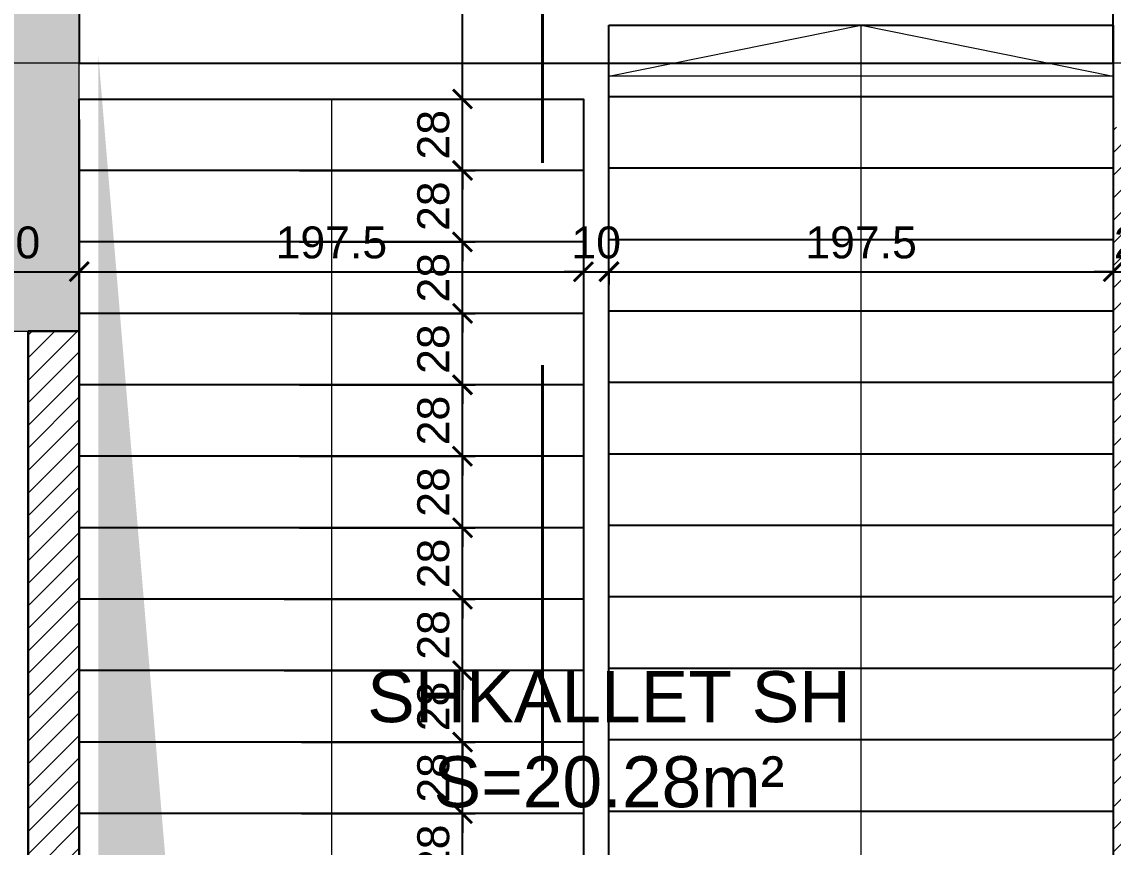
# Model space of a CAD drawing. Header units: centimetres. Extents: x 54080 to 59633, y -55119 to -48218.
# Drawn here: x 55680.2 to 56107.7, y -53129.5 to -52806.1 of the extents above; entities that cross this region are included whole.
import ezdxf

# ---------------------------------------------------------------- set-up
doc = ezdxf.new("R2010")
doc.units = ezdxf.units.CM
doc.header["$LTSCALE"] = 50
doc.header["$MEASUREMENT"] = 0
for name, pattern in [('AXES', [2, 1.25, -0.25, 0.25, -0.25]), ('CONTINU', [0]), ('DASHED2', [9.525, 6.35, -3.175])]:
    doc.linetypes.add(name, pattern=pattern)
doc.layers.get('0').update_dxf_attribs({"color": 8})
for name, color, linetype, lineweight in [('ARCHITECTE', 252, 'Continuous', 13), ('BETON HACHURE', 253, 'Continuous', 13), ('EXISTANT COUPE', 251, 'Continuous', 40), ('MACONNERIE COUPE', 7, 'Continuous', 30), ('MACONNERIE HACHURE', 253, 'Continuous', 13)]:
    doc.layers.add(name, color=color, linetype=linetype, lineweight=lineweight)
for name, color, linetype in [('AXES', 10, 'AXES'), ('BETON COUPE', 3, 'CONTINU'), ('BETON VU', 2, 'Continuous'), ('COTE 50ème', 1, 'Continuous'), ('OMBRE', 253, 'Continuous'), ('TEXTE', 7, 'Continuous')]:
    doc.layers.add(name, color=color, linetype=linetype)
doc.layers.add('FMULT', color=150, linetype='Continuous', plot=False)
doc.layers.add('HORS GEL COTE', color=7, linetype='Continuous', lineweight=13, true_color=0x00661a)
doc.layers.add('New_2D Drafting - General_Pen_No__4', color=252, linetype='Continuous', lineweight=13, true_color=0x696969)
doc.layers.add('PREFA MUR SUP TRAME', color=7, linetype='Continuous', true_color=0xd7c7ff)
doc.styles.add('RS_TEXT_1.50', font='arial.ttf', dxfattribs={"height": 12.5})
doc.styles.add('RS_TXT_50', font='arial.ttf', dxfattribs={"height": 12.5})
doc.dimstyles.new('RS_50CM_LINEAIRE', dxfattribs={"dimscale": 5, "dimtxt": 12.5, "dimasz": 1.5, "dimexe": 1, "dimexo": 2.5, "dimgap": 1, "dimtad": 1, "dimdec": 1, "dimrnd": 0.5, "dimdsep": 46, "dimtxsty": 'RS_TXT_50', "dimblk1": 'ARCHTICK', "dimblk2": 'ARCHTICK', "dimsah": 1, "dimcen": 2.5, "dimdle": 1, "dimclrt": 4, "dimadec": 0, "dimazin": 2, "dimtfac": 1, "dimtdec": 1, "dimtix": 1, "dimtmove": 2, "dimatfit": 3, "dimfxl": 1, "dimtolj": 1, "dimtzin": 0, "dimarcsym": 0})

# ---------------------------------------------------------------- blocks, each defined once
blk = doc.blocks.new('A$C99aa3423')
at = {"layer": 'AXES', "lineweight": 5, "ltscale": 1.3}
blk.add_line((3195, -1960), (-1985, -1960), dxfattribs=at)
blk = doc.blocks.new('_ArchTick')
at = {"color": 0, "linetype": 'ByBlock', "const_width": 0.15}
blk.add_lwpolyline([(-0.5, -0.5), (0.5, 0.5)], dxfattribs=at)
blk = doc.blocks.new('*D1038')
at = {"layer": 'COTE 50ème', "color": 0, "lineweight": -2, "ltscale": 0.5, "transparency": 16777216}
for p, q in [((55852.79, -53116.36), (55852.79, -53108.86)), ((55789.7, -53116.36), (55857.79, -53116.36)), ((55852.79, -53144.36), (55852.79, -53116.36)), ((55789.7, -53144.36), (55857.79, -53144.36)), ((55852.79, -53144.36), (55852.79, -53151.86))]:
    blk.add_line(p, q, dxfattribs=at)
at = {"layer": 'Defpoints', "color": 0, "ltscale": 0.5, "transparency": 16777216}
for p in [(55777.2, -53116.36), (55852.79, -53116.36), (55777.2, -53144.36)]:
    blk.add_point(p, dxfattribs=at)
at = {"layer": 'COTE 50ème', "color": 0, "lineweight": -2, "ltscale": 0.5, "transparency": 16777216, "xscale": 7.5, "yscale": 7.5, "zscale": 7.5}
for p, rotation in [((55852.79, -53116.36), 270), ((55852.79, -53144.36), 90)]:
    blk.add_blockref('_ArchTick', p, dxfattribs=dict(at, rotation=rotation))
at = {"layer": 'COTE 50ème', "color": 4, "ltscale": 0.5, "transparency": 16777216, "insert": (55841.41, -53130.36), "char_height": 12.5, "attachment_point": 5, "rotation": 90, "style": 'RS_TXT_50'}
blk.add_mtext('\\A1;28', dxfattribs=at)
blk = doc.blocks.new('*D1039')
at = {"layer": 'COTE 50ème', "color": 0, "lineweight": -2, "ltscale": 0.5, "transparency": 16777216}
for p, q in [((55852.79, -53088.36), (55852.79, -53080.86)), ((55789.7, -53088.36), (55857.79, -53088.36)), ((55852.79, -53116.36), (55852.79, -53088.36)), ((55789.7, -53116.36), (55857.79, -53116.36)), ((55852.79, -53116.36), (55852.79, -53123.86))]:
    blk.add_line(p, q, dxfattribs=at)
at = {"layer": 'Defpoints', "color": 0, "ltscale": 0.5, "transparency": 16777216}
for p in [(55777.2, -53088.36), (55852.79, -53088.36), (55777.2, -53116.36)]:
    blk.add_point(p, dxfattribs=at)
at = {"layer": 'COTE 50ème', "color": 0, "lineweight": -2, "ltscale": 0.5, "transparency": 16777216, "xscale": 7.5, "yscale": 7.5, "zscale": 7.5}
for p, rotation in [((55852.79, -53088.36), 270), ((55852.79, -53116.36), 90)]:
    blk.add_blockref('_ArchTick', p, dxfattribs=dict(at, rotation=rotation))
at = {"layer": 'COTE 50ème', "color": 4, "ltscale": 0.5, "transparency": 16777216, "insert": (55841.41, -53102.36), "char_height": 12.5, "attachment_point": 5, "rotation": 90, "style": 'RS_TXT_50'}
blk.add_mtext('\\A1;28', dxfattribs=at)
blk = doc.blocks.new('*D1040')
at = {"layer": 'COTE 50ème', "color": 0, "lineweight": -2, "ltscale": 0.5, "transparency": 16777216}
for p, q in [((55852.79, -53060.36), (55852.79, -53052.86)), ((55782.97, -53060.36), (55857.79, -53060.36)), ((55852.79, -53088.36), (55852.79, -53060.36)), ((55789.7, -53088.36), (55857.79, -53088.36)), ((55852.79, -53088.36), (55852.79, -53095.86))]:
    blk.add_line(p, q, dxfattribs=at)
at = {"layer": 'Defpoints', "color": 0, "ltscale": 0.5, "transparency": 16777216}
for p in [(55770.47, -53060.36), (55852.79, -53060.36), (55777.2, -53088.36)]:
    blk.add_point(p, dxfattribs=at)
at = {"layer": 'COTE 50ème', "color": 0, "lineweight": -2, "ltscale": 0.5, "transparency": 16777216, "xscale": 7.5, "yscale": 7.5, "zscale": 7.5}
for p, rotation in [((55852.79, -53060.36), 270), ((55852.79, -53088.36), 90)]:
    blk.add_blockref('_ArchTick', p, dxfattribs=dict(at, rotation=rotation))
at = {"layer": 'COTE 50ème', "color": 4, "ltscale": 0.5, "transparency": 16777216, "insert": (55841.41, -53074.36), "char_height": 12.5, "attachment_point": 5, "rotation": 90, "style": 'RS_TXT_50'}
blk.add_mtext('\\A1;28', dxfattribs=at)
blk = doc.blocks.new('*D1041')
at = {"layer": 'COTE 50ème', "color": 0, "lineweight": -2, "ltscale": 0.5, "transparency": 16777216}
for p, q in [((55852.79, -53032.36), (55852.79, -53024.86)), ((55782.97, -53032.36), (55857.79, -53032.36)), ((55852.79, -53060.36), (55852.79, -53032.36)), ((55782.97, -53060.36), (55857.79, -53060.36)), ((55852.79, -53060.36), (55852.79, -53067.86))]:
    blk.add_line(p, q, dxfattribs=at)
at = {"layer": 'Defpoints', "color": 0, "ltscale": 0.5, "transparency": 16777216}
for p in [(55770.47, -53032.36), (55852.79, -53032.36), (55770.47, -53060.36)]:
    blk.add_point(p, dxfattribs=at)
at = {"layer": 'COTE 50ème', "color": 0, "lineweight": -2, "ltscale": 0.5, "transparency": 16777216, "xscale": 7.5, "yscale": 7.5, "zscale": 7.5}
for p, rotation in [((55852.79, -53032.36), 270), ((55852.79, -53060.36), 90)]:
    blk.add_blockref('_ArchTick', p, dxfattribs=dict(at, rotation=rotation))
at = {"layer": 'COTE 50ème', "color": 4, "ltscale": 0.5, "transparency": 16777216, "insert": (55841.41, -53046.36), "char_height": 12.5, "attachment_point": 5, "rotation": 90, "style": 'RS_TXT_50'}
blk.add_mtext('\\A1;28', dxfattribs=at)
blk = doc.blocks.new('*D1042')
at = {"layer": 'COTE 50ème', "color": 0, "lineweight": -2, "ltscale": 0.5, "transparency": 16777216}
for p, q in [((55852.79, -53004.36), (55852.79, -52996.86)), ((55788.96, -53004.36), (55857.79, -53004.36)), ((55852.79, -53032.36), (55852.79, -53004.36)), ((55782.97, -53032.36), (55857.79, -53032.36)), ((55852.79, -53032.36), (55852.79, -53039.86))]:
    blk.add_line(p, q, dxfattribs=at)
at = {"layer": 'Defpoints', "color": 0, "ltscale": 0.5, "transparency": 16777216}
for p in [(55776.46, -53004.36), (55852.79, -53004.36), (55770.47, -53032.36)]:
    blk.add_point(p, dxfattribs=at)
at = {"layer": 'COTE 50ème', "color": 0, "lineweight": -2, "ltscale": 0.5, "transparency": 16777216, "xscale": 7.5, "yscale": 7.5, "zscale": 7.5}
for p, rotation in [((55852.79, -53004.36), 270), ((55852.79, -53032.36), 90)]:
    blk.add_blockref('_ArchTick', p, dxfattribs=dict(at, rotation=rotation))
at = {"layer": 'COTE 50ème', "color": 4, "ltscale": 0.5, "transparency": 16777216, "insert": (55841.41, -53018.36), "char_height": 12.5, "attachment_point": 5, "rotation": 90, "style": 'RS_TXT_50'}
blk.add_mtext('\\A1;28', dxfattribs=at)
blk = doc.blocks.new('*D1043')
at = {"layer": 'COTE 50ème', "color": 0, "lineweight": -2, "ltscale": 0.5, "transparency": 16777216}
for p, q in [((55852.79, -52976.36), (55852.79, -52968.86)), ((55788.96, -52976.36), (55857.79, -52976.36)), ((55852.79, -53004.36), (55852.79, -52976.36)), ((55788.96, -53004.36), (55857.79, -53004.36)), ((55852.79, -53004.36), (55852.79, -53011.86))]:
    blk.add_line(p, q, dxfattribs=at)
at = {"layer": 'Defpoints', "color": 0, "ltscale": 0.5, "transparency": 16777216}
for p in [(55776.46, -52976.36), (55852.79, -52976.36), (55776.46, -53004.36)]:
    blk.add_point(p, dxfattribs=at)
at = {"layer": 'COTE 50ème', "color": 0, "lineweight": -2, "ltscale": 0.5, "transparency": 16777216, "xscale": 7.5, "yscale": 7.5, "zscale": 7.5}
for p, rotation in [((55852.79, -52976.36), 270), ((55852.79, -53004.36), 90)]:
    blk.add_blockref('_ArchTick', p, dxfattribs=dict(at, rotation=rotation))
at = {"layer": 'COTE 50ème', "color": 4, "ltscale": 0.5, "transparency": 16777216, "insert": (55841.41, -52990.36), "char_height": 12.5, "attachment_point": 5, "rotation": 90, "style": 'RS_TXT_50'}
blk.add_mtext('\\A1;28', dxfattribs=at)
blk = doc.blocks.new('*D1044')
at = {"layer": 'COTE 50ème', "color": 0, "lineweight": -2, "ltscale": 0.5, "transparency": 16777216}
for p, q in [((55852.79, -52948.36), (55852.79, -52940.86)), ((55788.96, -52948.36), (55857.79, -52948.36)), ((55852.79, -52976.36), (55852.79, -52948.36)), ((55788.96, -52976.36), (55857.79, -52976.36)), ((55852.79, -52976.36), (55852.79, -52983.86))]:
    blk.add_line(p, q, dxfattribs=at)
at = {"layer": 'Defpoints', "color": 0, "ltscale": 0.5, "transparency": 16777216}
for p in [(55776.46, -52948.36), (55852.79, -52948.36), (55776.46, -52976.36)]:
    blk.add_point(p, dxfattribs=at)
at = {"layer": 'COTE 50ème', "color": 0, "lineweight": -2, "ltscale": 0.5, "transparency": 16777216, "xscale": 7.5, "yscale": 7.5, "zscale": 7.5}
for p, rotation in [((55852.79, -52948.36), 270), ((55852.79, -52976.36), 90)]:
    blk.add_blockref('_ArchTick', p, dxfattribs=dict(at, rotation=rotation))
at = {"layer": 'COTE 50ème', "color": 4, "ltscale": 0.5, "transparency": 16777216, "insert": (55841.41, -52962.36), "char_height": 12.5, "attachment_point": 5, "rotation": 90, "style": 'RS_TXT_50'}
blk.add_mtext('\\A1;28', dxfattribs=at)
blk = doc.blocks.new('*D1045')
at = {"layer": 'COTE 50ème', "color": 0, "lineweight": -2, "ltscale": 0.5, "transparency": 16777216}
for p, q in [((55852.79, -52920.36), (55852.79, -52912.86)), ((55788.96, -52920.36), (55857.79, -52920.36)), ((55852.79, -52948.36), (55852.79, -52920.36)), ((55788.96, -52948.36), (55857.79, -52948.36)), ((55852.79, -52948.36), (55852.79, -52955.86))]:
    blk.add_line(p, q, dxfattribs=at)
at = {"layer": 'Defpoints', "color": 0, "ltscale": 0.5, "transparency": 16777216}
for p in [(55776.46, -52920.36), (55852.79, -52920.36), (55776.46, -52948.36)]:
    blk.add_point(p, dxfattribs=at)
at = {"layer": 'COTE 50ème', "color": 0, "lineweight": -2, "ltscale": 0.5, "transparency": 16777216, "xscale": 7.5, "yscale": 7.5, "zscale": 7.5}
for p, rotation in [((55852.79, -52920.36), 270), ((55852.79, -52948.36), 90)]:
    blk.add_blockref('_ArchTick', p, dxfattribs=dict(at, rotation=rotation))
at = {"layer": 'COTE 50ème', "color": 4, "ltscale": 0.5, "transparency": 16777216, "insert": (55841.41, -52934.36), "char_height": 12.5, "attachment_point": 5, "rotation": 90, "style": 'RS_TXT_50'}
blk.add_mtext('\\A1;28', dxfattribs=at)
blk = doc.blocks.new('*D1046')
at = {"layer": 'COTE 50ème', "color": 0, "lineweight": -2, "ltscale": 0.5, "transparency": 16777216}
for p, q in [((55852.79, -52892.36), (55852.79, -52884.86)), ((55788.96, -52892.36), (55857.79, -52892.36)), ((55852.79, -52920.36), (55852.79, -52892.36)), ((55788.96, -52920.36), (55857.79, -52920.36)), ((55852.79, -52920.36), (55852.79, -52927.86))]:
    blk.add_line(p, q, dxfattribs=at)
at = {"layer": 'Defpoints', "color": 0, "ltscale": 0.5, "transparency": 16777216}
for p in [(55776.46, -52892.36), (55852.79, -52892.36), (55776.46, -52920.36)]:
    blk.add_point(p, dxfattribs=at)
at = {"layer": 'COTE 50ème', "color": 0, "lineweight": -2, "ltscale": 0.5, "transparency": 16777216, "xscale": 7.5, "yscale": 7.5, "zscale": 7.5}
for p, rotation in [((55852.79, -52892.36), 270), ((55852.79, -52920.36), 90)]:
    blk.add_blockref('_ArchTick', p, dxfattribs=dict(at, rotation=rotation))
at = {"layer": 'COTE 50ème', "color": 4, "ltscale": 0.5, "transparency": 16777216, "insert": (55841.41, -52906.36), "char_height": 12.5, "attachment_point": 5, "rotation": 90, "style": 'RS_TXT_50'}
blk.add_mtext('\\A1;28', dxfattribs=at)
blk = doc.blocks.new('*D1047')
at = {"layer": 'COTE 50ème', "color": 0, "lineweight": -2, "ltscale": 0.5, "transparency": 16777216}
for p, q in [((55852.79, -52864.36), (55852.79, -52856.86)), ((55788.96, -52864.36), (55857.79, -52864.36)), ((55852.79, -52892.36), (55852.79, -52864.36)), ((55788.96, -52892.36), (55857.79, -52892.36)), ((55852.79, -52892.36), (55852.79, -52899.86))]:
    blk.add_line(p, q, dxfattribs=at)
at = {"layer": 'Defpoints', "color": 0, "ltscale": 0.5, "transparency": 16777216}
for p in [(55776.46, -52864.36), (55852.79, -52864.36), (55776.46, -52892.36)]:
    blk.add_point(p, dxfattribs=at)
at = {"layer": 'COTE 50ème', "color": 0, "lineweight": -2, "ltscale": 0.5, "transparency": 16777216, "xscale": 7.5, "yscale": 7.5, "zscale": 7.5}
for p, rotation in [((55852.79, -52864.36), 270), ((55852.79, -52892.36), 90)]:
    blk.add_blockref('_ArchTick', p, dxfattribs=dict(at, rotation=rotation))
at = {"layer": 'COTE 50ème', "color": 4, "ltscale": 0.5, "transparency": 16777216, "insert": (55841.41, -52878.36), "char_height": 12.5, "attachment_point": 5, "rotation": 90, "style": 'RS_TXT_50'}
blk.add_mtext('\\A1;28', dxfattribs=at)
blk = doc.blocks.new('*D1048')
at = {"layer": 'COTE 50ème', "color": 0, "lineweight": -2, "ltscale": 0.5, "transparency": 16777216}
for p, q in [((55852.79, -52836.36), (55852.79, -52828.86)), ((55788.96, -52836.36), (55857.79, -52836.36)), ((55852.79, -52864.36), (55852.79, -52836.36)), ((55788.96, -52864.36), (55857.79, -52864.36)), ((55852.79, -52864.36), (55852.79, -52871.86))]:
    blk.add_line(p, q, dxfattribs=at)
at = {"layer": 'Defpoints', "color": 0, "ltscale": 0.5, "transparency": 16777216}
for p in [(55776.46, -52836.36), (55852.79, -52836.36), (55776.46, -52864.36)]:
    blk.add_point(p, dxfattribs=at)
at = {"layer": 'COTE 50ème', "color": 0, "lineweight": -2, "ltscale": 0.5, "transparency": 16777216, "xscale": 7.5, "yscale": 7.5, "zscale": 7.5}
for p, rotation in [((55852.79, -52836.36), 270), ((55852.79, -52864.36), 90)]:
    blk.add_blockref('_ArchTick', p, dxfattribs=dict(at, rotation=rotation))
at = {"layer": 'COTE 50ème', "color": 4, "ltscale": 0.5, "transparency": 16777216, "insert": (55841.41, -52850.36), "char_height": 12.5, "attachment_point": 5, "rotation": 90, "style": 'RS_TXT_50'}
blk.add_mtext('\\A1;28', dxfattribs=at)
blk = doc.blocks.new('*D1049')
at = {"layer": 'COTE 50ème', "color": 0, "lineweight": -2, "ltscale": 0.5, "transparency": 16777216}
for p, q in [((55852.79, -52841.36), (55852.79, -52407.36)), ((55738.5, -52412.36), (55857.79, -52412.36)), ((55788.96, -52836.36), (55857.79, -52836.36))]:
    blk.add_line(p, q, dxfattribs=at)
at = {"layer": 'Defpoints', "color": 0, "ltscale": 0.5, "transparency": 16777216}
for p in [(55726, -52412.36), (55852.79, -52412.36), (55776.46, -52836.36)]:
    blk.add_point(p, dxfattribs=at)
at = {"layer": 'COTE 50ème', "color": 0, "lineweight": -2, "ltscale": 0.5, "transparency": 16777216, "xscale": 7.5, "yscale": 7.5, "zscale": 7.5}
for p, rotation in [((55852.79, -52412.36), 90), ((55852.79, -52836.36), 270)]:
    blk.add_blockref('_ArchTick', p, dxfattribs=dict(at, rotation=rotation))
at = {"layer": 'COTE 50ème', "color": 4, "ltscale": 0.5, "transparency": 16777216, "insert": (55841.51, -52624.36), "char_height": 12.5, "attachment_point": 5, "rotation": 90, "style": 'RS_TXT_50'}
blk.add_mtext('\\A1;424', dxfattribs=at)
blk = doc.blocks.new('*D1129')
at = {"layer": 'COTE 50ème', "color": 0, "lineweight": -2, "ltscale": 0.5, "transparency": 16777216}
for p, q in [((55652.67, -52914.86), (55652.67, -52899.02)), ((55702.67, -52914.86), (55702.67, -52899.02)), ((55647.67, -52904.02), (55707.67, -52904.02))]:
    blk.add_line(p, q, dxfattribs=at)
at = {"layer": 'Defpoints', "color": 0, "ltscale": 0.5, "transparency": 16777216}
for p in [(55702.67, -52904.02), (55652.67, -52927.36), (55702.67, -52927.36)]:
    blk.add_point(p, dxfattribs=at)
at = {"layer": 'COTE 50ème', "color": 0, "lineweight": -2, "ltscale": 0.5, "transparency": 16777216, "xscale": 7.5, "yscale": 7.5, "zscale": 7.5, "rotation": 180}
blk.add_blockref('_ArchTick', (55652.67, -52904.02), dxfattribs=at)
at = {"layer": 'COTE 50ème', "color": 0, "lineweight": -2, "ltscale": 0.5, "transparency": 16777216, "xscale": 7.5, "yscale": 7.5, "zscale": 7.5}
blk.add_blockref('_ArchTick', (55702.67, -52904.02), dxfattribs=at)
at = {"layer": 'COTE 50ème', "color": 4, "ltscale": 0.5, "transparency": 16777216, "insert": (55677.67, -52892.64), "char_height": 12.5, "attachment_point": 5, "style": 'RS_TXT_50'}
blk.add_mtext('\\A1;50', dxfattribs=at)
blk = doc.blocks.new('*D1130')
at = {"layer": 'COTE 50ème', "color": 0, "lineweight": -2, "ltscale": 0.5, "transparency": 16777216}
for p, q in [((55702.67, -52914.86), (55702.67, -52899.02)), ((55697.67, -52904.02), (55905.17, -52904.02)), ((55900.17, -52904.86), (55900.17, -52909.02))]:
    blk.add_line(p, q, dxfattribs=at)
at = {"layer": 'Defpoints', "color": 0, "ltscale": 0.5, "transparency": 16777216}
for p in [(55900.17, -52892.36), (55900.17, -52904.02), (55702.67, -52927.36)]:
    blk.add_point(p, dxfattribs=at)
at = {"layer": 'COTE 50ème', "color": 0, "lineweight": -2, "ltscale": 0.5, "transparency": 16777216, "xscale": 7.5, "yscale": 7.5, "zscale": 7.5, "rotation": 180}
blk.add_blockref('_ArchTick', (55702.67, -52904.02), dxfattribs=at)
at = {"layer": 'COTE 50ème', "color": 0, "lineweight": -2, "ltscale": 0.5, "transparency": 16777216, "xscale": 7.5, "yscale": 7.5, "zscale": 7.5}
blk.add_blockref('_ArchTick', (55900.17, -52904.02), dxfattribs=at)
at = {"layer": 'COTE 50ème', "color": 4, "ltscale": 0.5, "transparency": 16777216, "insert": (55801.42, -52892.64), "char_height": 12.5, "attachment_point": 5, "style": 'RS_TXT_50'}
blk.add_mtext('\\A1;197.5', dxfattribs=at)
blk = doc.blocks.new('*D1131')
at = {"layer": 'COTE 50ème', "color": 0, "lineweight": -2, "ltscale": 0.5, "transparency": 16777216}
for p, q in [((55900.17, -52904.02), (55892.67, -52904.02)), ((55900.17, -52904.02), (55910.17, -52904.02)), ((55900.17, -52904.86), (55900.17, -52909.02)), ((55910.17, -52903.86), (55910.17, -52909.02)), ((55910.17, -52904.02), (55917.67, -52904.02))]:
    blk.add_line(p, q, dxfattribs=at)
at = {"layer": 'Defpoints', "color": 0, "ltscale": 0.5, "transparency": 16777216}
for p in [(55900.17, -52892.36), (55910.17, -52891.36), (55910.17, -52904.02)]:
    blk.add_point(p, dxfattribs=at)
at = {"layer": 'COTE 50ème', "color": 0, "lineweight": -2, "ltscale": 0.5, "transparency": 16777216, "xscale": 7.5, "yscale": 7.5, "zscale": 7.5}
blk.add_blockref('_ArchTick', (55900.17, -52904.02), dxfattribs=at)
at = {"layer": 'COTE 50ème', "color": 0, "lineweight": -2, "ltscale": 0.5, "transparency": 16777216, "xscale": 7.5, "yscale": 7.5, "zscale": 7.5, "rotation": 180}
blk.add_blockref('_ArchTick', (55910.17, -52904.02), dxfattribs=at)
at = {"layer": 'COTE 50ème', "color": 4, "ltscale": 0.5, "transparency": 16777216, "insert": (55905.17, -52892.64), "char_height": 12.5, "attachment_point": 5, "style": 'RS_TXT_50'}
blk.add_mtext('\\A1;10', dxfattribs=at)
blk = doc.blocks.new('*D1132')
at = {"layer": 'COTE 50ème', "color": 0, "lineweight": -2, "ltscale": 0.5, "transparency": 16777216}
for p, q in [((55905.17, -52904.02), (56112.67, -52904.02)), ((55910.17, -52903.86), (55910.17, -52909.02)), ((56107.67, -52903.86), (56107.67, -52909.02))]:
    blk.add_line(p, q, dxfattribs=at)
at = {"layer": 'Defpoints', "color": 0, "ltscale": 0.5, "transparency": 16777216}
for p in [(55910.17, -52891.36), (56107.67, -52891.36), (56107.67, -52904.02)]:
    blk.add_point(p, dxfattribs=at)
at = {"layer": 'COTE 50ème', "color": 0, "lineweight": -2, "ltscale": 0.5, "transparency": 16777216, "xscale": 7.5, "yscale": 7.5, "zscale": 7.5, "rotation": 180}
blk.add_blockref('_ArchTick', (55910.17, -52904.02), dxfattribs=at)
at = {"layer": 'COTE 50ème', "color": 0, "lineweight": -2, "ltscale": 0.5, "transparency": 16777216, "xscale": 7.5, "yscale": 7.5, "zscale": 7.5}
blk.add_blockref('_ArchTick', (56107.67, -52904.02), dxfattribs=at)
at = {"layer": 'COTE 50ème', "color": 4, "ltscale": 0.5, "transparency": 16777216, "insert": (56008.92, -52892.64), "char_height": 12.5, "attachment_point": 5, "style": 'RS_TXT_50'}
blk.add_mtext('\\A1;197.5', dxfattribs=at)
blk = doc.blocks.new('*D1133')
at = {"layer": 'COTE 50ème', "color": 0, "lineweight": -2, "ltscale": 0.5, "transparency": 16777216}
for p, q in [((56107.67, -52904.02), (56100.17, -52904.02)), ((56107.67, -52903.86), (56107.67, -52909.02)), ((56107.67, -52904.02), (56127.67, -52904.02)), ((56127.67, -52903.86), (56127.67, -52909.02)), ((56127.67, -52904.02), (56135.17, -52904.02))]:
    blk.add_line(p, q, dxfattribs=at)
at = {"layer": 'Defpoints', "color": 0, "ltscale": 0.5, "transparency": 16777216}
for p in [(56107.67, -52891.36), (56127.67, -52891.36), (56127.67, -52904.02)]:
    blk.add_point(p, dxfattribs=at)
at = {"layer": 'COTE 50ème', "color": 0, "lineweight": -2, "ltscale": 0.5, "transparency": 16777216, "xscale": 7.5, "yscale": 7.5, "zscale": 7.5}
blk.add_blockref('_ArchTick', (56107.67, -52904.02), dxfattribs=at)
at = {"layer": 'COTE 50ème', "color": 0, "lineweight": -2, "ltscale": 0.5, "transparency": 16777216, "xscale": 7.5, "yscale": 7.5, "zscale": 7.5, "rotation": 180}
blk.add_blockref('_ArchTick', (56127.67, -52904.02), dxfattribs=at)
at = {"layer": 'COTE 50ème', "color": 4, "ltscale": 0.5, "transparency": 16777216, "insert": (56117.67, -52892.64), "char_height": 12.5, "attachment_point": 5, "style": 'RS_TXT_50'}
blk.add_mtext('\\A1;20', dxfattribs=at)

msp = doc.modelspace()

# ---------------------------------------------------------------- hatches: boundary and pattern name
at = {"layer": 'BETON HACHURE', "transparency": 33554585}
h = msp.add_hatch(dxfattribs=at)
h.set_pattern_fill('ANSI37', color=256, scale=50, angle=270, style=0)
h.set_pattern_definition([(315, (861.459, 19655.393), (4.4194174, 4.4194174), []), (45, (861.459, 19655.393), (-4.4194174, 4.4194174), [])])
h.paths.add_polyline_path([(56357.67, -51847.22), (56382.67, -51847.22), (56382.67, -52172.22), (56357.67, -52172.22)], flags=0)
h.paths.add_polyline_path([(56357.67, -51847.22), (56382.67, -51847.22), (56382.67, -52172.22), (56357.67, -52172.22)], flags=0)
h.paths.add_polyline_path([(58537.67, -51987.36), (58537.67, -52037.36), (58617.67, -52037.36), (58617.67, -51987.36)], flags=0)
h.paths.add_polyline_path([(58157.67, -51987.36), (58157.67, -52037.36), (58237.67, -52037.36), (58237.67, -51987.36)], flags=0)
edge = h.paths.add_edge_path(flags=0)
edge.add_arc((58197.67, -50672.36), 40, 0, 360)
edge = h.paths.add_edge_path(flags=0)
edge.add_arc((58197.67, -49997.36), 40, 0, 360)
edge = h.paths.add_edge_path(flags=0)
edge.add_arc((58197.67, -51272.36), 40, 0, 360)
h.paths.add_polyline_path([(59277.67, -49527.22), (54853.83, -49527.22), (54464.54, -54263.92), (59277.59, -54736.58), (59277.67, -54713.51)])
edge = h.paths.add_edge_path(flags=0)
edge.add_arc((58197.67, -51272.36), 40, 0, 360)
h.paths.add_polyline_path([(56982.67, -49552.22), (56982.67, -49972.36), (57007.67, -49972.36), (57007.67, -49552.22), (58577.68, -49552.22), (58577.67, -50022.36), (58617.67, -50022.36), (58617.67, -49552.22), (59247.67, -49552.22), (59247.67, -51282.36), (58617.67, -51282.36), (58617.67, -50647.36), (58577.67, -50647.36), (58577.67, -51312.36), (59247.67, -51312.36), (59247.67, -52057.36), (58577.67, -52057.36), (58577.67, -53447.36), (58617.67, -53447.36), (58617.67, -52087.36), (59247.67, -52087.36), (59247.67, -54709.01), (58245.17, -54610.07), (58245.17, -54122.36), (58220.17, -54122.36), (58220.17, -54607.62), (56915.17, -54479.46), (56915.17, -54122.36), (56890.17, -54122.36), (56890.17, -54477.01), (55702.67, -54360.39), (55702.67, -54122.36), (55652.67, -54122.36), (55652.67, -54355.48), (54491.47, -54241.45), (54666.86, -52107.36), (54872.67, -52107.36), (54872.67, -52057.36), (54670.97, -52057.36), (54672.82, -52037.36), (54872.67, -52037.36), (54872.67, -51987.36), (54676.72, -51987.36), (54733.43, -51297.36), (54872.67, -51297.36), (54872.67, -51247.36), (54737.54, -51247.36), (54782.74, -50697.36), (54872.67, -50697.36), (54872.67, -50647.36), (54786.85, -50647.36), (54876.86, -49552.22), (55655.17, -49552.22), (55655.17, -49972.36), (55680.17, -49972.36), (55680.17, -49552.22)], flags=16)
h.paths.add_polyline_path([(58157.67, -51232.36), (58157.67, -51312.36), (58237.67, -51312.36), (58237.67, -51232.36)], flags=0)
at = {"layer": 'MACONNERIE HACHURE'}
h = msp.add_hatch(dxfattribs=at)
h.set_pattern_fill('ANSI31', color=256, scale=50, style=0)
h.paths.add_polyline_path([(54872.67, -54083.63), (54897.67, -54083.63), (54897.67, -54067.36), (54872.67, -54067.36)])
h.paths.add_polyline_path([(54760.13, -53887.22), (54520.58, -53887.22), (54522.64, -53862.22), (54760.13, -53862.22)])
h.paths.add_polyline_path([(54872.67, -54017.36), (54872.67, -53887.22), (54850.13, -53887.22), (54850.13, -53862.22), (54897.67, -53862.22), (54897.67, -54017.36)])
h.paths.add_polyline_path([(54872.67, -54173.63), (54897.67, -54173.63), (54897.67, -54281.34), (54872.67, -54278.88)])
h.paths.add_polyline_path([(54505.78, -54067.36), (54507.82, -54042.46), (54872.67, -54042.36), (54872.67, -54067.36)])
h.paths.add_polyline_path([(58577.67, -52057.36), (58597.67, -52057.36), (58597.67, -52037.36), (58577.67, -52037.36)])
h.paths.add_polyline_path([(55842.67, -50672.36), (56202.67, -50672.36), (56202.67, -50647.36), (55842.67, -50647.36)])
h.paths.add_polyline_path([(55752.67, -50672.36), (55742.67, -50672.36), (55742.67, -50647.36), (55752.67, -50647.36)])
h.paths.add_polyline_path([(57077.67, -53447.36), (57437.67, -53447.36), (57437.67, -53422.36), (57077.67, -53422.36)])
h.paths.add_polyline_path([(56987.67, -53447.36), (56977.67, -53447.36), (56977.67, -53422.36), (56987.67, -53422.36)])
h.paths.add_polyline_path([(58777.67, -49872.22), (58777.67, -49882.22), (58757.67, -49882.22), (58757.67, -49872.22), (58717.67, -49872.22), (58717.67, -49852.22), (59252.67, -49852.22), (59252.67, -49872.22)])
h.paths.add_polyline_path([(58777.67, -50092.22), (58777.67, -50102.22), (58757.67, -50102.22), (58757.67, -49972.22), (58777.67, -49972.22), (58777.67, -50072.22), (59252.67, -50072.22), (59252.67, -50092.22)])
h.paths.add_polyline_path([(58777.67, -50312.22), (58777.67, -50322.22), (58757.67, -50322.22), (58757.67, -50192.22), (58777.67, -50192.22), (58777.67, -50292.22), (59252.67, -50292.22), (59252.67, -50312.22)])
h.paths.add_polyline_path([(58777.67, -50532.22), (58777.67, -50542.22), (58757.67, -50542.22), (58757.67, -50412.22), (58777.67, -50412.22), (58777.67, -50512.22), (59247.67, -50512.22), (59247.67, -50532.22)])
h.paths.add_polyline_path([(58757.67, -50762.22), (58757.67, -50632.22), (58777.67, -50632.22), (58777.67, -50732.22), (59252.67, -50732.22), (59252.67, -50752.22), (58777.67, -50752.22), (58777.67, -50762.22)])
h.paths.add_polyline_path([(58777.67, -50852.22), (58757.67, -50852.22), (58757.67, -50952.22), (58717.67, -50952.22), (58717.67, -50972.22), (59252.67, -50972.22), (59252.67, -50952.22), (58777.67, -50952.22)])
h.paths.add_polyline_path([(58627.67, -49872.22), (58617.67, -49872.22), (58617.67, -49852.22), (58627.67, -49852.22)])
h.paths.add_polyline_path([(58627.67, -50972.22), (58617.67, -50972.22), (58617.67, -50952.22), (58627.67, -50952.22)])
h.paths.add_polyline_path([(58577.67, -51947.36), (58597.67, -51947.36), (58597.67, -51987.36), (58577.67, -51987.36)])
h.paths.add_polyline_path([(58577.67, -51747.36), (58597.67, -51747.36), (58597.67, -51312.36), (58577.67, -51312.36)])
h.paths.add_polyline_path([(57052.67, -52057.36), (57072.67, -52057.36), (57072.67, -52037.36), (57052.67, -52037.36)])
h.paths.add_polyline_path([(56237.67, -52057.36), (56257.67, -52057.36), (56257.67, -52037.36), (56237.67, -52037.36)])
h.paths.add_polyline_path([(55707.67, -52087.36), (55727.67, -52087.36), (55727.67, -52037.36), (55707.67, -52037.36)])
h.paths.add_polyline_path([(55837.67, -52007.36), (56107.67, -52007.36), (56107.67, -51987.36), (55837.67, -51987.36)])
h.paths.add_polyline_path([(57072.67, -52107.36), (57342.67, -52107.36), (57342.67, -52087.36), (57072.67, -52087.36)])
h.paths.add_polyline_path([(56670.17, -51987.36), (56670.17, -52097.36), (56690.17, -52097.36), (56690.17, -52007.36), (56922.67, -52007.36), (56922.67, -51987.36)])
h.paths.add_polyline_path([(56670.17, -52297.36), (56690.17, -52297.36), (56690.17, -52217.36), (57047.67, -52217.36), (57047.67, -52197.36), (56690.17, -52197.36), (56690.17, -52187.36), (56670.17, -52187.36)])
h.paths.add_polyline_path([(56670.17, -52497.36), (56690.17, -52497.36), (56690.17, -52417.36), (57047.67, -52417.36), (57047.67, -52397.36), (56690.17, -52397.36), (56690.17, -52387.36), (56670.17, -52387.36)])
h.paths.add_polyline_path([(56510.17, -52797.36), (56510.17, -52787.36), (56490.17, -52787.36), (56490.17, -52797.36), (56257.67, -52797.36), (56257.67, -52817.36), (56942.67, -52817.36), (56942.67, -52797.36), (56690.17, -52797.36), (56690.17, -52787.36), (56670.17, -52787.36), (56670.17, -52797.36)])
h.paths.add_polyline_path([(56510.17, -52697.36), (56510.17, -52587.36), (56490.17, -52587.36), (56490.17, -52597.36), (56127.67, -52597.36), (56127.67, -52617.36), (56490.17, -52617.36), (56490.17, -52697.36)])
h.paths.add_polyline_path([(56510.17, -52497.36), (56510.17, -52387.36), (56490.17, -52387.36), (56490.17, -52397.36), (56127.67, -52397.36), (56127.67, -52417.36), (56490.17, -52417.36), (56490.17, -52497.36)])
h.paths.add_polyline_path([(56510.17, -52187.36), (56490.17, -52187.36), (56490.17, -52197.36), (56127.67, -52197.36), (56127.67, -52217.36), (56490.17, -52217.36), (56490.17, -52297.36), (56510.17, -52297.36)])
h.paths.add_polyline_path([(56510.17, -51977.36), (56490.17, -51977.36), (56490.17, -51987.36), (56257.67, -51987.36), (56257.67, -52007.36), (56490.17, -52007.36), (56490.17, -52097.36), (56510.17, -52097.36)])
h.paths.add_polyline_path([(56490.17, -51887.36), (56510.17, -51887.36), (56510.17, -51777.36), (56490.17, -51777.36), (56490.17, -51787.36), (56132.67, -51787.36), (56132.67, -51807.36), (56490.17, -51807.36)])
h.paths.add_polyline_path([(57437.67, -52777.36), (57462.67, -52777.36), (57462.67, -52797.36), (57437.67, -52797.36)])
h.paths.add_polyline_path([(56202.67, -51317.36), (56227.67, -51317.36), (56227.67, -51297.36), (56202.67, -51297.36)])
h.paths.add_polyline_path([(56107.67, -53323.39), (56127.67, -53323.39), (56127.67, -52847.36), (56107.67, -52847.36)])
h.paths.add_polyline_path([(55682.67, -53222.36), (55702.67, -53222.36), (55702.67, -52927.36), (55682.67, -52927.36)])
h.paths.add_polyline_path([(55786, -51192.36), (55742.67, -51192.36), (55742.67, -51152.36), (55786, -51152.36)])
h.paths.add_polyline_path([(55952.67, -51192.36), (55912.67, -51192.36), (55912.67, -51152.36), (55952.67, -51152.36)])
h.paths.add_polyline_path([(56159.34, -51192.36), (56202.67, -51192.36), (56202.67, -51152.36), (56159.34, -51152.36)])
h.paths.add_polyline_path([(55992.67, -51192.36), (56032.67, -51192.36), (56032.67, -51152.36), (55992.67, -51152.36)])
h.paths.add_polyline_path([(57394.34, -52902.36), (57437.67, -52902.36), (57437.67, -52942.36), (57394.34, -52942.36)])
h.paths.add_polyline_path([(57227.67, -52902.36), (57267.67, -52902.36), (57267.67, -52942.36), (57227.67, -52942.36)])
h.paths.add_polyline_path([(57021, -52902.36), (56977.67, -52902.36), (56977.67, -52942.36), (57021, -52942.36)])
h.paths.add_polyline_path([(57187.67, -52902.36), (57147.67, -52902.36), (57147.67, -52942.36), (57187.67, -52942.36)])
h.paths.add_polyline_path([(55941, -52412.36), (55917.67, -52412.36), (55917.67, -52392.36), (55941, -52392.36)])
h.paths.add_polyline_path([(56107.67, -52412.36), (56067.67, -52412.36), (56067.67, -52392.36), (56107.67, -52392.36)])
h.paths.add_polyline_path([(55726, -52412.36), (55702.67, -52412.36), (55702.67, -52392.36), (55726, -52392.36)])
h.paths.add_polyline_path([(55892.67, -52412.36), (55852.67, -52412.36), (55852.67, -52392.36), (55892.67, -52392.36)])
h.paths.add_polyline_path([(55682.67, -52518.36), (55702.67, -52518.36), (55702.67, -52412.36), (55682.67, -52412.36)])
h.paths.add_polyline_path([(55682.67, -52797.36), (55702.67, -52797.36), (55702.67, -52737.36), (55682.67, -52737.36)])
h.paths.add_polyline_path([(56107.67, -52797.36), (56127.67, -52797.36), (56127.67, -52412.36), (56107.67, -52412.36)])
h.paths.add_polyline_path([(57437.67, -52677.36), (57437.67, -52637.36), (57342.67, -52637.36), (57342.67, -52562.36), (57367.67, -52562.36), (57367.67, -52627.36), (57462.67, -52627.36), (57462.67, -52677.36)])
h.paths.add_polyline_path([(56202.67, -51417.36), (56202.67, -51457.36), (56107.67, -51457.36), (56107.67, -51532.36), (56132.67, -51532.36), (56132.67, -51482.36), (56202.67, -51482.36), (56202.67, -51578.36), (56490.17, -51578.36), (56490.17, -51687.36), (56510.17, -51687.36), (56510.17, -51558.36), (56227.67, -51558.36), (56227.67, -51417.36)])
h.paths.add_polyline_path([(55742.67, -51297.36), (55742.67, -51457.36), (55837.67, -51457.36), (55837.67, -51532.36), (55812.67, -51532.36), (55812.67, -51482.36), (55717.67, -51482.36), (55717.67, -51297.36)])
h.paths.add_polyline_path([(56107.67, -53343.36), (55702.67, -53343.36), (55702.67, -53343.36), (56107.67, -53343.36)])
h.paths.add_polyline_path([(56977.67, -52797.36), (56977.67, -52637.36), (57072.67, -52637.36), (57072.67, -52562.36), (57047.67, -52562.36), (57047.67, -52627.36), (56977.67, -52627.36), (56977.67, -52597.36), (56690.17, -52597.36), (56690.17, -52587.36), (56670.17, -52587.36), (56670.17, -52697.36), (56690.17, -52697.36), (56690.17, -52617.36), (56952.67, -52617.36), (56952.67, -52797.36)])
at = {"layer": 'New_2D Drafting - General_Pen_No__4', "linetype": 'Continuous', "lineweight": 0, "true_color": 0xc7c8ca, "transparency": 33554546}
h = msp.add_hatch(color=9, dxfattribs=at)
edge = h.paths.add_edge_path()
edge.add_line((59247.67, -53474.77), (59247.67, -52087.36))
edge.add_line((59247.67, -52087.36), (58657.67, -52087.36))
edge.add_line((58657.67, -52087.36), (58657.67, -53253.16))
edge.add_arc((58307.67, -53253.16), 350, -93.0805, 0, ccw=False)
edge.add_line((58288.86, -53602.65), (58283.86, -53602.39))
edge.add_arc((58302.67, -53252.89), 350, 180, 266.9195, ccw=False)
edge.add_line((57952.67, -53252.89), (57952.67, -50634.86))
edge.add_arc((57492.67, -50634.86), 460, 0, 90)
edge.add_line((57492.67, -50174.86), (55707.67, -50174.86))
edge.add_arc((55707.67, -50634.86), 460, 90, 180)
edge.add_line((55247.67, -50634.86), (55247.67, -53323.54))
edge.add_arc((55707.67, -53323.54), 460, 180, 266.9195)
edge.add_line((55682.95, -53782.88), (57784.07, -53895.95))
edge.add_line((57784.07, -53895.95), (58492.95, -53934.1))
edge.add_arc((58611.23, -53278.74), 665.95, 259.76948, 342.88134)
edge = h.paths.add_edge_path(flags=16)
edge.add_line((57263.86, -53547.49), (55898.86, -53474.03))
edge.add_arc((55917.67, -53124.54), 350, 180, 266.9195, ccw=False)
edge.add_line((55567.67, -53124.54), (55567.67, -50844.86))
edge.add_arc((55917.67, -50844.86), 350, 90, 180, ccw=False)
edge.add_line((55917.67, -50494.86), (57282.67, -50494.86))
edge.add_arc((57282.67, -50844.86), 350, 0, 90, ccw=False)
edge.add_line((57632.67, -50844.86), (57632.67, -53198))
edge.add_arc((57282.67, -53198), 350, -93.0805, 0, ccw=False)
at = {"layer": 'PREFA MUR SUP TRAME'}
h = msp.add_hatch(color=256, dxfattribs=at)
h.paths.add_polyline_path([(57412.67, -51987.36), (57412.67, -52037.36), (57492.67, -52037.36), (57492.67, -51987.36)])
h.paths.add_polyline_path([(55702.67, -52412.36), (55682.67, -52412.36), (55682.67, -52087.36), (56127.67, -52087.36), (56127.67, -52412.36), (56107.67, -52412.36), (56107.67, -52107.36), (55917.67, -52107.36), (55917.67, -52412.36), (55892.67, -52412.36), (55892.67, -52107.36), (55702.67, -52107.36)])
h.paths.add_polyline_path([(55702.67, -52797.36), (55652.67, -52797.36), (55652.67, -52927.36), (55702.67, -52927.36)])
h.paths.add_polyline_path([(55022.67, -52847.36), (55022.67, -52797.36), (54872.67, -52797.36), (54872.67, -52847.36)])
h.paths.add_polyline_path([(55022.67, -53373.36), (55022.67, -53323.36), (54872.67, -53323.36), (54872.67, -53373.36)])
h.paths.add_polyline_path([(55702.67, -53222.36), (55652.67, -53222.36), (55652.67, -53372.36), (55702.67, -53372.36)])
h.paths.add_polyline_path([(55702.67, -53972.36), (55652.67, -53972.36), (55652.67, -54122.36), (55702.67, -54122.36)])
h.paths.add_polyline_path([(55022.67, -54067.36), (55022.67, -54017.36), (54872.67, -54017.36), (54872.67, -54067.36)])
h.paths.add_polyline_path([(55022.67, -52107.36), (55022.67, -52057.36), (54872.67, -52057.36), (54872.67, -52107.36)])
edge = h.paths.add_edge_path()
edge.add_arc((57452.67, -51272.36), 40, 0, 360)
edge = h.paths.add_edge_path()
edge.add_arc((57452.67, -50672.36), 40, 0, 360)
edge = h.paths.add_edge_path()
edge.add_arc((57572.67, -49997.36), 40, 0, 360)
h.paths.add_polyline_path([(56107.67, -53323.39), (56157.67, -53323.39), (56157.67, -53397.39), (56107.67, -53397.39)])

# ---------------------------------------------------------------- linework, layer by layer
at = {"layer": 'ARCHITECTE'}
msp.add_lwpolyline([(55801.42, -52836.36), (55801.42, -53144.36, 1.004831), (56008.92, -53143.36), (56008.92, -52807.36), (56107.67, -52827.39), (55910.17, -52827.39), (56008.92, -52807.36)], format="xyb", dxfattribs=at)
at = {"layer": 'BETON COUPE', "lineweight": 5}
msp.add_lwpolyline([(55702.67, -52797.36), (55652.67, -52797.36), (55652.67, -52927.36), (55702.67, -52927.36)], close=True, dxfattribs=at)
at = {"layer": 'BETON VU'}
msp.add_lwpolyline([(55910.17, -52807.36), (56107.67, -52807.36), (56107.67, -53323.36), (55702.67, -53323.36), (55702.67, -52836.36), (55900.17, -52836.36), (55900.17, -53154.36), (55910.17, -53154.36)], close=True, dxfattribs=at)
for points in [[(55910.17, -52835.36), (56107.67, -52835.36)], [(55900.17, -52864.36), (55702.67, -52864.36)], [(55910.17, -52863.36), (56107.67, -52863.36)], [(55900.17, -52892.36), (55702.67, -52892.36)], [(55910.17, -52891.36), (56107.67, -52891.36)], [(55910.17, -52919.36), (56107.67, -52919.36)], [(55900.17, -52920.36), (55702.67, -52920.36)], [(55900.17, -52948.36), (55702.67, -52948.36)], [(55910.17, -52947.36), (56107.67, -52947.36)], [(55910.17, -52975.36), (56107.67, -52975.36)], [(55900.17, -52976.36), (55702.67, -52976.36)], [(55900.17, -53004.36), (55702.67, -53004.36)], [(55910.17, -53003.36), (56107.67, -53003.36)], [(55910.17, -53031.36), (56107.67, -53031.36)], [(55900.17, -53032.36), (55702.67, -53032.36)], [(55900.17, -53060.36), (55702.67, -53060.36)], [(55910.17, -53059.36), (56107.67, -53059.36)], [(55900.17, -53088.36), (55702.67, -53088.36)], [(55910.17, -53087.36), (56107.67, -53087.36)], [(55900.17, -53116.36), (55702.67, -53116.36)], [(55910.17, -53115.36), (56107.67, -53115.36)]]:
    msp.add_lwpolyline(points, dxfattribs=at)
at = {"layer": 'EXISTANT COUPE', "lineweight": 5}
msp.add_lwpolyline([(57263.86, -53547.49), (55898.86, -53474.03, -0.398553), (55567.67, -53124.54), (55567.67, -50844.86, -0.414214), (55917.67, -50494.86), (57282.67, -50494.86, -0.414214), (57632.67, -50844.86), (57632.67, -53198, -0.43005), (57263.86, -53547.49)], format="xyb", close=True, dxfattribs=at)
at = {"layer": 'FMULT', "ltscale": 0.5}
msp.add_lwpolyline([(55702.67, -52822.36), (56107.67, -52822.36), (56107.67, -52412.36), (55702.67, -52412.36)], close=True, dxfattribs=at)
at = {"layer": 'FMULT'}
msp.add_lwpolyline([(55702.67, -52844.36), (55702.67, -53323.36), (56107.67, -53323.36)], dxfattribs=at)
at = {"layer": 'HORS GEL COTE', "linetype": 'DASHED2', "lineweight": 40, "ltscale": 0.5}
msp.add_line((55884.15, -49130.71), (55884.15, -54862.41), dxfattribs=at)
at = {"layer": 'MACONNERIE COUPE'}
msp.add_lwpolyline([(55682.67, -53222.36), (55702.67, -53222.36), (55702.67, -52927.36), (55682.67, -52927.36)], close=True, dxfattribs=at)
at = {"layer": 'OMBRE'}
msp.add_solid([(55710.17, -53290.86), (55746.48, -53254.55), (55710.17, -52819.36)], dxfattribs=at)

# ---------------------------------------------------------------- block references
at = {"layer": 'MACONNERIE COUPE', "lineweight": 5, "ltscale": 0.5}
msp.add_blockref('A$C99aa3423', (56202.67, -50862.36), dxfattribs=at)

# ---------------------------------------------------------------- texts
at = {"layer": 'TEXTE', "insert": (55910.17, -53087.36), "char_height": 20, "width": 187.8585, "attachment_point": 5, "style": 'RS_TEXT_1.50'}
msp.add_mtext('SHKALLET SH\\PS=20.28m²', dxfattribs=at)

# ---------------------------------------------------------------- dimensions: what is measured, and where the dimension line sits
at = {"layer": 'COTE 50ème', "ltscale": 0.5}
for base, p1, p2, picture, middle in [((55852.79, -52412.36), (55776.46, -52836.36), (55726, -52412.36), '*D1049', (55841.51, -52624.36)), ((55852.79, -52836.36), (55776.46, -52864.36), (55776.46, -52836.36), '*D1048', (55841.41, -52850.36)), ((55852.79, -52864.36), (55776.46, -52892.36), (55776.46, -52864.36), '*D1047', (55841.41, -52878.36)), ((55852.79, -52892.36), (55776.46, -52920.36), (55776.46, -52892.36), '*D1046', (55841.41, -52906.36)), ((55852.79, -52920.36), (55776.46, -52948.36), (55776.46, -52920.36), '*D1045', (55841.41, -52934.36)), ((55852.79, -52948.36), (55776.46, -52976.36), (55776.46, -52948.36), '*D1044', (55841.41, -52962.36)), ((55852.79, -52976.36), (55776.46, -53004.36), (55776.46, -52976.36), '*D1043', (55841.41, -52990.36)), ((55852.79, -53004.36), (55770.47, -53032.36), (55776.46, -53004.36), '*D1042', (55841.41, -53018.36)), ((55852.79, -53032.36), (55770.47, -53060.36), (55770.47, -53032.36), '*D1041', (55841.41, -53046.36)), ((55852.79, -53060.36), (55777.2, -53088.36), (55770.47, -53060.36), '*D1040', (55841.41, -53074.36)), ((55852.79, -53088.36), (55777.2, -53116.36), (55777.2, -53088.36), '*D1039', (55841.41, -53102.36)), ((55852.79, -53116.36), (55777.2, -53144.36), (55777.2, -53116.36), '*D1038', (55841.41, -53130.36))]:
    dim = msp.add_linear_dim(base=base, p1=p1, p2=p2, angle=90, dimstyle='RS_50CM_LINEAIRE', dxfattribs=at)
    dim.commit()
    dim.dimension.update_dxf_attribs({"geometry": picture, "text_midpoint": middle})
for base, p1, p2, picture, middle in [((55702.67, -52904.02), (55652.67, -52927.36), (55702.67, -52927.36), '*D1129', (55677.67, -52892.64)), ((55900.17, -52904.02), (55702.67, -52927.36), (55900.17, -52892.36), '*D1130', (55801.42, -52892.64)), ((55910.17, -52904.02), (55900.17, -52892.36), (55910.17, -52891.36), '*D1131', (55905.17, -52892.64)), ((56107.67, -52904.02), (55910.17, -52891.36), (56107.67, -52891.36), '*D1132', (56008.92, -52892.64)), ((56127.67, -52904.02), (56107.67, -52891.36), (56127.67, -52891.36), '*D1133', (56117.67, -52892.64))]:
    dim = msp.add_linear_dim(base=base, p1=p1, p2=p2, dimstyle='RS_50CM_LINEAIRE', dxfattribs=at)
    dim.commit()
    dim.dimension.update_dxf_attribs({"geometry": picture, "text_midpoint": middle})

doc.saveas('drawing.dxf')
